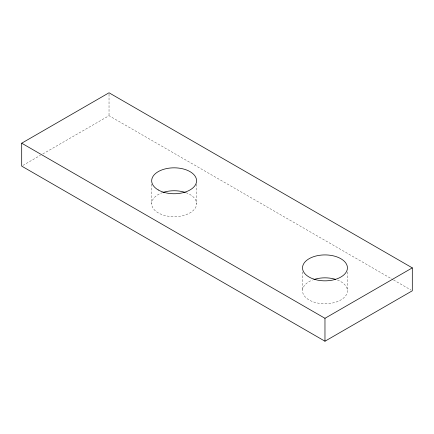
<?xml version="1.0" encoding="UTF-8"?>
<svg xmlns="http://www.w3.org/2000/svg" width="434" height="434" viewBox="0 0 434 434"><rect width="100%" height="100%" fill="white"/><g stroke="black" fill="none" stroke-linecap="round" stroke-linejoin="round"><path stroke-width="0.33" stroke-dasharray="2.17 1.63" d="M22.872 165.446L40.454 155.296M42.798 153.94L109.032 115.704L392.944 279.621M393.529 279.957L411.128 290.118M347.428 271.923L347.428 290.796M302.514 271.923L302.514 290.796M196.586 184.162L196.586 203.709M151.672 184.162L151.672 203.709M109.032 94.135L109.032 115.704M337.44 280.011A22.454 12.966 0 0 1 341.856 299.341A22.454 12.966 0 0 1 308.086 299.341A22.454 12.966 0 0 1 312.502 280.011M185.98 192.696A22.454 12.966 0 0 1 191.172 212.15A22.454 12.966 0 0 1 157.086 212.15A22.454 12.966 0 0 1 162.278 192.696"/><path stroke-width="0.65" d="M21.7 143.204L109.032 92.784L412.3 267.876L412.3 290.796L324.968 341.216L21.7 166.124L21.7 143.204L324.968 318.296L412.3 267.876M324.968 318.296L324.968 341.216M314.308 279.387A22.454 12.966 0 0 1 335.634 279.387M162.902 192.479A22.454 12.966 0 0 1 185.356 192.479M313.744 279.105A22.454 12.966 0 0 0 347.428 267.876A22.454 12.966 0 0 0 313.744 256.651A22.454 12.966 0 0 0 313.744 279.105M158.253 189.956A22.454 12.966 0 0 0 195.821 184.146A22.454 12.966 0 0 0 168.316 168.267A22.454 12.966 0 0 0 158.253 189.956"/></g></svg>
